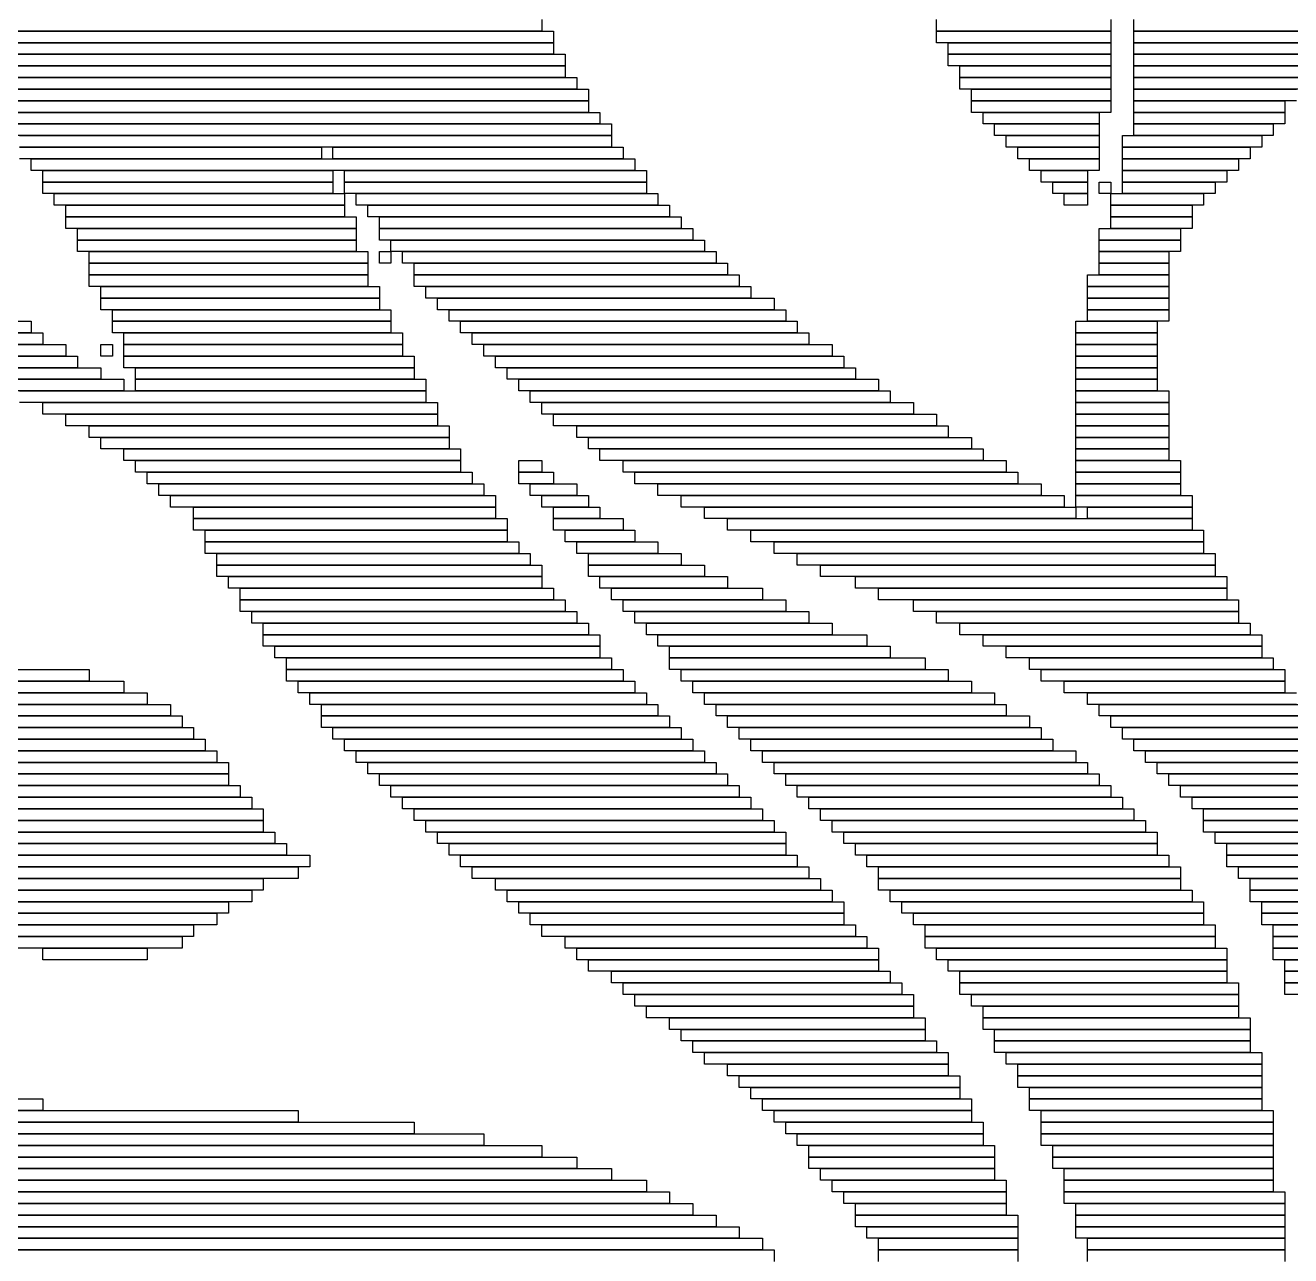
# Model space of a CAD drawing. Extents: x 48 to 975, y 50 to 982.
# Drawn here: x 382.5 to 491.5, y 518.5 to 624.5 of the extents above; entities that cross this region are included whole.
import ezdxf

# ---------------------------------------------------------------- set-up
doc = ezdxf.new("R2010")
doc.units = 0

msp = doc.modelspace()

# ---------------------------------------------------------------- linework, layer by layer
for p, q in [((427, 625), (427, 624)), ((461, 624), (461, 625)), ((476, 625), (476, 624)), ((478, 624), (478, 625)), ((427, 624), (374, 624)), ((375, 624), (428, 624)), ((428, 624), (428, 623)), ((476, 624), (461, 624)), ((461, 624), (476, 624)), ((461, 623), (461, 624)), ((476, 624), (476, 623)), ((496, 624), (478, 624)), ((478, 624), (495, 624)), ((478, 623), (478, 624)), ((428, 623), (375, 623)), ((376, 623), (428, 623)), ((428, 623), (428, 622)), ((476, 623), (461, 623)), ((462, 623), (476, 623)), ((462, 622), (462, 623)), ((476, 623), (476, 622)), ((495, 623), (478, 623)), ((478, 623), (495, 623)), ((478, 622), (478, 623)), ((428, 622), (376, 622)), ((376, 622), (429, 622)), ((429, 622), (429, 621)), ((476, 622), (462, 622)), ((462, 622), (476, 622)), ((462, 621), (462, 622)), ((476, 622), (476, 621)), ((495, 622), (478, 622)), ((478, 622), (494, 622)), ((478, 621), (478, 622)), ((429, 621), (376, 621)), ((377, 621), (429, 621)), ((429, 621), (429, 620)), ((476, 621), (462, 621)), ((463, 621), (476, 621)), ((463, 620), (463, 621)), ((476, 621), (476, 620)), ((494, 621), (478, 621)), ((478, 621), (494, 621)), ((478, 620), (478, 621)), ((429, 620), (377, 620)), ((378, 620), (430, 620)), ((430, 620), (430, 619)), ((476, 620), (463, 620)), ((463, 620), (476, 620)), ((463, 619), (463, 620)), ((476, 620), (476, 619)), ((494, 620), (478, 620)), ((478, 620), (493, 620)), ((478, 619), (478, 620)), ((430, 619), (378, 619)), ((379, 619), (431, 619)), ((431, 619), (431, 618)), ((476, 619), (463, 619)), ((464, 619), (476, 619)), ((464, 618), (464, 619)), ((476, 619), (476, 618)), ((493, 619), (478, 619)), ((478, 619), (492, 619)), ((478, 618), (478, 619)), ((431, 618), (379, 618)), ((380, 618), (431, 618)), ((431, 617), (380, 617)), ((380, 617), (432, 617)), ((431, 618), (431, 617)), ((432, 617), (432, 616)), ((476, 618), (464, 618)), ((464, 618), (476, 618)), ((464, 617), (464, 618)), ((476, 617), (464, 617)), ((465, 617), (475, 617)), ((465, 616), (465, 617)), ((475, 617), (475, 616)), ((476, 618), (476, 617)), ((492, 618), (478, 618)), ((478, 618), (491, 618)), ((478, 617), (478, 618)), ((491, 617), (478, 617)), ((478, 617), (491, 617)), ((478, 616), (478, 617)), ((491, 618), (491, 617)), ((491, 617), (491, 616)), ((432, 616), (380, 616)), ((381, 616), (433, 616)), ((433, 616), (433, 615)), ((475, 616), (465, 616)), ((466, 616), (475, 616)), ((466, 615), (466, 616)), ((475, 616), (475, 615)), ((491, 616), (478, 616)), ((478, 616), (490, 616)), ((478, 615), (478, 616)), ((490, 616), (490, 615)), ((433, 615), (381, 615)), ((382, 615), (433, 615)), ((433, 615), (433, 614)), ((475, 615), (466, 615)), ((467, 615), (475, 615)), ((467, 614), (467, 615)), ((475, 615), (475, 614)), ((477, 615), (489, 615)), ((477, 614), (477, 615)), ((490, 615), (478, 615)), ((489, 615), (489, 614)), ((433, 614), (382, 614)), ((382, 614), (408, 614)), ((408, 614), (408, 613)), ((409, 614), (434, 614)), ((409, 613), (409, 614)), ((434, 614), (434, 613)), ((475, 614), (467, 614)), ((468, 614), (475, 614)), ((468, 613), (468, 614)), ((475, 614), (475, 613)), ((489, 614), (477, 614)), ((477, 614), (488, 614)), ((477, 613), (477, 614)), ((488, 614), (488, 613)), ((408, 613), (382, 613)), ((383, 613), (435, 613)), ((383, 612), (383, 613)), ((434, 613), (409, 613)), ((435, 613), (435, 612)), ((475, 613), (468, 613)), ((469, 613), (475, 613)), ((469, 612), (469, 613)), ((475, 613), (475, 612)), ((488, 613), (477, 613)), ((477, 613), (487, 613)), ((477, 612), (477, 613)), ((487, 613), (487, 612)), ((435, 612), (383, 612)), ((384, 612), (409, 612)), ((384, 611), (384, 612)), ((409, 612), (409, 611)), ((410, 612), (436, 612)), ((410, 611), (410, 612)), ((436, 612), (436, 611)), ((475, 612), (469, 612)), ((470, 612), (474, 612)), ((470, 611), (470, 612)), ((474, 612), (474, 611)), ((487, 612), (477, 612)), ((477, 612), (486, 612)), ((477, 611), (477, 612)), ((486, 612), (486, 611)), ((409, 611), (384, 611)), ((384, 611), (409, 611)), ((384, 610), (384, 611)), ((409, 611), (409, 610)), ((436, 611), (410, 611)), ((410, 611), (436, 611)), ((410, 610), (410, 611)), ((436, 611), (436, 610)), ((474, 611), (470, 611)), ((471, 611), (474, 611)), ((471, 610), (471, 611)), ((474, 611), (474, 610)), ((475, 611), (476, 611)), ((475, 610), (475, 611)), ((476, 611), (476, 610)), ((486, 611), (477, 611)), ((477, 611), (485, 611)), ((477, 610), (477, 611)), ((485, 611), (485, 610)), ((409, 610), (384, 610)), ((385, 610), (410, 610)), ((385, 609), (385, 610)), ((436, 610), (410, 610)), ((410, 610), (410, 609)), ((411, 610), (437, 610)), ((411, 609), (411, 610)), ((437, 610), (437, 609)), ((474, 610), (471, 610)), ((472, 610), (474, 610)), ((472, 609), (472, 610)), ((474, 610), (474, 609)), ((476, 610), (475, 610)), ((476, 610), (484, 610)), ((476, 609), (476, 610)), ((485, 610), (477, 610)), ((484, 610), (484, 609)), ((410, 609), (385, 609)), ((386, 609), (410, 609)), ((386, 608), (386, 609)), ((410, 609), (410, 608)), ((437, 609), (411, 609)), ((412, 609), (438, 609)), ((412, 608), (412, 609)), ((438, 609), (438, 608)), ((474, 609), (472, 609)), ((484, 609), (476, 609)), ((476, 609), (483, 609)), ((476, 608), (476, 609)), ((483, 609), (483, 608)), ((410, 608), (386, 608)), ((386, 608), (411, 608)), ((386, 607), (386, 608)), ((411, 608), (411, 607)), ((438, 608), (412, 608)), ((413, 608), (439, 608)), ((413, 607), (413, 608)), ((439, 608), (439, 607)), ((483, 608), (476, 608)), ((476, 608), (483, 608)), ((476, 607), (476, 608)), ((483, 608), (483, 607)), ((411, 607), (386, 607)), ((387, 607), (411, 607)), ((387, 606), (387, 607)), ((411, 607), (411, 606)), ((439, 607), (413, 607)), ((413, 607), (440, 607)), ((413, 606), (413, 607)), ((440, 607), (440, 606)), ((475, 607), (482, 607)), ((475, 606), (475, 607)), ((483, 607), (476, 607)), ((482, 607), (482, 606)), ((411, 606), (387, 606)), ((387, 606), (411, 606)), ((387, 605), (387, 606)), ((411, 605), (387, 605)), ((388, 605), (412, 605)), ((388, 604), (388, 605)), ((411, 606), (411, 605)), ((412, 605), (412, 604)), ((440, 606), (413, 606)), ((413, 605), (414, 605)), ((413, 604), (413, 605)), ((414, 606), (441, 606)), ((414, 605), (414, 606)), ((441, 605), (414, 605)), ((414, 605), (414, 604)), ((415, 605), (442, 605)), ((415, 604), (415, 605)), ((441, 606), (441, 605)), ((442, 605), (442, 604)), ((482, 606), (475, 606)), ((475, 606), (482, 606)), ((475, 605), (475, 606)), ((482, 605), (475, 605)), ((475, 605), (481, 605)), ((475, 604), (475, 605)), ((481, 605), (481, 604)), ((482, 606), (482, 605)), ((412, 604), (388, 604)), ((388, 604), (412, 604)), ((388, 603), (388, 604)), ((412, 604), (412, 603)), ((414, 604), (413, 604)), ((442, 604), (415, 604)), ((416, 604), (443, 604)), ((416, 603), (416, 604)), ((443, 604), (443, 603)), ((481, 604), (475, 604)), ((475, 604), (481, 604)), ((475, 603), (475, 604)), ((481, 604), (481, 603)), ((412, 603), (388, 603)), ((388, 603), (412, 603)), ((388, 602), (388, 603)), ((412, 603), (412, 602)), ((443, 603), (416, 603)), ((416, 603), (444, 603)), ((416, 602), (416, 603)), ((444, 603), (444, 602)), ((474, 603), (481, 603)), ((474, 602), (474, 603)), ((481, 603), (475, 603)), ((481, 603), (481, 602)), ((412, 602), (388, 602)), ((389, 602), (413, 602)), ((389, 601), (389, 602)), ((413, 602), (413, 601)), ((444, 602), (416, 602)), ((417, 602), (445, 602)), ((417, 601), (417, 602)), ((445, 602), (445, 601)), ((481, 602), (474, 602)), ((474, 602), (481, 602)), ((474, 601), (474, 602)), ((481, 602), (481, 601)), ((413, 601), (389, 601)), ((389, 601), (413, 601)), ((389, 600), (389, 601)), ((413, 601), (413, 600)), ((445, 601), (417, 601)), ((418, 601), (447, 601)), ((418, 600), (418, 601)), ((447, 601), (447, 600)), ((481, 601), (474, 601)), ((474, 601), (481, 601)), ((474, 600), (474, 601)), ((481, 601), (481, 600)), ((413, 600), (389, 600)), ((390, 600), (414, 600)), ((390, 599), (390, 600)), ((414, 600), (414, 599)), ((447, 600), (418, 600)), ((419, 600), (448, 600)), ((419, 599), (419, 600)), ((448, 600), (448, 599)), ((481, 600), (474, 600)), ((474, 600), (481, 600)), ((474, 599), (474, 600)), ((481, 600), (481, 599)), ((352, 599), (383, 599)), ((383, 599), (383, 598)), ((414, 599), (390, 599)), ((390, 599), (414, 599)), ((390, 598), (390, 599)), ((414, 599), (414, 598)), ((448, 599), (419, 599)), ((420, 599), (449, 599)), ((420, 598), (420, 599)), ((449, 599), (449, 598)), ((473, 599), (480, 599)), ((473, 598), (473, 599)), ((481, 599), (474, 599)), ((480, 599), (480, 598)), ((383, 598), (352, 598)), ((353, 598), (384, 598)), ((384, 598), (384, 597)), ((414, 598), (390, 598)), ((391, 598), (415, 598)), ((391, 597), (391, 598)), ((415, 598), (415, 597)), ((449, 598), (420, 598)), ((421, 598), (450, 598)), ((421, 597), (421, 598)), ((450, 598), (450, 597)), ((480, 598), (473, 598)), ((473, 598), (480, 598)), ((473, 597), (473, 598)), ((480, 598), (480, 597)), ((384, 597), (353, 597)), ((355, 597), (386, 597)), ((386, 597), (386, 596)), ((389, 597), (390, 597)), ((389, 596), (389, 597)), ((390, 597), (390, 596)), ((415, 597), (391, 597)), ((391, 597), (415, 597)), ((391, 596), (391, 597)), ((415, 597), (415, 596)), ((450, 597), (421, 597)), ((422, 597), (452, 597)), ((422, 596), (422, 597)), ((452, 597), (452, 596)), ((480, 597), (473, 597)), ((473, 597), (480, 597)), ((473, 596), (473, 597)), ((480, 597), (480, 596)), ((386, 596), (355, 596)), ((356, 596), (387, 596)), ((387, 596), (387, 595)), ((390, 596), (389, 596)), ((415, 596), (391, 596)), ((391, 596), (416, 596)), ((391, 595), (391, 596)), ((416, 596), (416, 595)), ((452, 596), (422, 596)), ((423, 596), (453, 596)), ((423, 595), (423, 596)), ((453, 596), (453, 595)), ((480, 596), (473, 596)), ((473, 596), (480, 596)), ((473, 595), (473, 596)), ((480, 596), (480, 595)), ((387, 595), (356, 595)), ((358, 595), (389, 595)), ((389, 595), (389, 594)), ((416, 595), (391, 595)), ((392, 595), (416, 595)), ((392, 594), (392, 595)), ((416, 595), (416, 594)), ((453, 595), (423, 595)), ((424, 595), (454, 595)), ((424, 594), (424, 595)), ((454, 595), (454, 594)), ((480, 595), (473, 595)), ((473, 595), (480, 595)), ((473, 594), (473, 595)), ((480, 595), (480, 594)), ((389, 594), (358, 594)), ((359, 594), (391, 594)), ((391, 593), (359, 593)), ((382, 593), (417, 593)), ((391, 594), (391, 593)), ((416, 594), (392, 594)), ((392, 594), (417, 594)), ((392, 593), (392, 594)), ((417, 593), (392, 593)), ((417, 594), (417, 593)), ((417, 593), (417, 592)), ((454, 594), (424, 594)), ((425, 594), (456, 594)), ((425, 593), (425, 594)), ((456, 593), (425, 593)), ((426, 593), (457, 593)), ((426, 592), (426, 593)), ((456, 594), (456, 593)), ((457, 593), (457, 592)), ((480, 594), (473, 594)), ((473, 594), (480, 594)), ((473, 593), (473, 594)), ((480, 593), (473, 593)), ((473, 593), (481, 593)), ((473, 592), (473, 593)), ((480, 594), (480, 593)), ((481, 593), (481, 592)), ((417, 592), (382, 592)), ((384, 592), (418, 592)), ((384, 591), (384, 592)), ((418, 592), (418, 591)), ((457, 592), (426, 592)), ((427, 592), (459, 592)), ((427, 591), (427, 592)), ((459, 592), (459, 591)), ((481, 592), (473, 592)), ((473, 592), (481, 592)), ((473, 591), (473, 592)), ((481, 592), (481, 591)), ((418, 591), (384, 591)), ((386, 591), (418, 591)), ((386, 590), (386, 591)), ((418, 591), (418, 590)), ((459, 591), (427, 591)), ((428, 591), (461, 591)), ((428, 590), (428, 591)), ((461, 591), (461, 590)), ((481, 591), (473, 591)), ((473, 591), (481, 591)), ((473, 590), (473, 591)), ((481, 591), (481, 590)), ((418, 590), (386, 590)), ((388, 590), (419, 590)), ((388, 589), (388, 590)), ((419, 590), (419, 589)), ((461, 590), (428, 590)), ((430, 590), (462, 590)), ((430, 589), (430, 590)), ((462, 590), (462, 589)), ((481, 590), (473, 590)), ((473, 590), (481, 590)), ((473, 589), (473, 590)), ((481, 590), (481, 589)), ((419, 589), (388, 589)), ((389, 589), (419, 589)), ((389, 588), (389, 589)), ((419, 589), (419, 588)), ((462, 589), (430, 589)), ((431, 589), (464, 589)), ((431, 588), (431, 589)), ((464, 589), (464, 588)), ((481, 589), (473, 589)), ((473, 589), (481, 589)), ((473, 588), (473, 589)), ((481, 589), (481, 588)), ((419, 588), (389, 588)), ((391, 588), (420, 588)), ((391, 587), (391, 588)), ((420, 588), (420, 587)), ((464, 588), (431, 588)), ((432, 588), (465, 588)), ((432, 587), (432, 588)), ((465, 588), (465, 587)), ((481, 588), (473, 588)), ((473, 588), (481, 588)), ((473, 587), (473, 588)), ((481, 588), (481, 587)), ((420, 587), (391, 587)), ((392, 587), (420, 587)), ((392, 586), (392, 587)), ((420, 587), (420, 586)), ((425, 587), (427, 587)), ((425, 586), (425, 587)), ((427, 587), (427, 586)), ((465, 587), (432, 587)), ((434, 587), (467, 587)), ((434, 586), (434, 587)), ((467, 587), (467, 586)), ((481, 587), (473, 587)), ((473, 587), (482, 587)), ((473, 586), (473, 587)), ((482, 587), (482, 586)), ((420, 586), (392, 586)), ((393, 586), (421, 586)), ((393, 585), (393, 586)), ((421, 586), (421, 585)), ((427, 586), (425, 586)), ((425, 586), (428, 586)), ((425, 585), (425, 586)), ((428, 586), (428, 585)), ((467, 586), (434, 586)), ((435, 586), (468, 586)), ((435, 585), (435, 586)), ((468, 586), (468, 585)), ((482, 586), (473, 586)), ((473, 586), (482, 586)), ((473, 585), (473, 586)), ((482, 586), (482, 585)), ((421, 585), (393, 585)), ((394, 585), (422, 585)), ((394, 584), (394, 585)), ((422, 585), (422, 584)), ((428, 585), (425, 585)), ((426, 585), (430, 585)), ((426, 584), (426, 585)), ((430, 585), (430, 584)), ((468, 585), (435, 585)), ((437, 585), (470, 585)), ((437, 584), (437, 585)), ((470, 585), (470, 584)), ((482, 585), (473, 585)), ((473, 585), (482, 585)), ((473, 584), (473, 585)), ((482, 585), (482, 584)), ((422, 584), (394, 584)), ((395, 584), (423, 584)), ((395, 583), (395, 584)), ((423, 584), (423, 583)), ((430, 584), (426, 584)), ((427, 584), (431, 584)), ((427, 583), (427, 584)), ((431, 584), (431, 583)), ((470, 584), (437, 584)), ((439, 584), (472, 584)), ((439, 583), (439, 584)), ((472, 584), (472, 583)), ((482, 584), (473, 584)), ((473, 584), (483, 584)), ((473, 583), (473, 584)), ((483, 584), (483, 583)), ((423, 583), (395, 583)), ((397, 583), (423, 583)), ((397, 582), (397, 583)), ((423, 583), (423, 582)), ((431, 583), (427, 583)), ((428, 583), (432, 583)), ((428, 582), (428, 583)), ((432, 583), (432, 582)), ((472, 583), (439, 583)), ((441, 583), (473, 583)), ((441, 582), (441, 583)), ((483, 583), (473, 583)), ((473, 583), (473, 582)), ((474, 583), (483, 583)), ((474, 582), (474, 583)), ((483, 583), (483, 582)), ((423, 582), (397, 582)), ((397, 582), (424, 582)), ((397, 581), (397, 582)), ((424, 581), (397, 581)), ((398, 581), (424, 581)), ((398, 580), (398, 581)), ((424, 582), (424, 581)), ((424, 581), (424, 580)), ((432, 582), (428, 582)), ((428, 582), (434, 582)), ((428, 581), (428, 582)), ((434, 581), (428, 581)), ((429, 581), (435, 581)), ((429, 580), (429, 581)), ((434, 582), (434, 581)), ((435, 581), (435, 580)), ((473, 582), (441, 582)), ((443, 582), (483, 582)), ((443, 581), (443, 582)), ((483, 581), (443, 581)), ((445, 581), (484, 581)), ((445, 580), (445, 581)), ((483, 582), (474, 582)), ((483, 582), (483, 581)), ((484, 581), (484, 580)), ((424, 580), (398, 580)), ((398, 580), (425, 580)), ((398, 579), (398, 580)), ((425, 580), (425, 579)), ((435, 580), (429, 580)), ((430, 580), (437, 580)), ((430, 579), (430, 580)), ((437, 580), (437, 579)), ((484, 580), (445, 580)), ((447, 580), (484, 580)), ((447, 579), (447, 580)), ((484, 580), (484, 579)), ((425, 579), (398, 579)), ((399, 579), (426, 579)), ((399, 578), (399, 579)), ((426, 579), (426, 578)), ((437, 579), (430, 579)), ((431, 579), (439, 579)), ((431, 578), (431, 579)), ((439, 579), (439, 578)), ((484, 579), (447, 579)), ((449, 579), (485, 579)), ((449, 578), (449, 579)), ((485, 579), (485, 578)), ((426, 578), (399, 578)), ((399, 578), (427, 578)), ((399, 577), (399, 578)), ((427, 578), (427, 577)), ((439, 578), (431, 578)), ((431, 578), (441, 578)), ((431, 577), (431, 578)), ((441, 578), (441, 577)), ((485, 578), (449, 578)), ((451, 578), (485, 578)), ((451, 577), (451, 578)), ((485, 578), (485, 577)), ((427, 577), (399, 577)), ((400, 577), (427, 577)), ((400, 576), (400, 577)), ((427, 577), (427, 576)), ((441, 577), (431, 577)), ((432, 577), (443, 577)), ((432, 576), (432, 577)), ((443, 577), (443, 576)), ((485, 577), (451, 577)), ((454, 577), (486, 577)), ((454, 576), (454, 577)), ((486, 577), (486, 576)), ((427, 576), (400, 576)), ((401, 576), (428, 576)), ((401, 575), (401, 576)), ((428, 576), (428, 575)), ((443, 576), (432, 576)), ((433, 576), (446, 576)), ((433, 575), (433, 576)), ((446, 576), (446, 575)), ((486, 576), (454, 576)), ((456, 576), (486, 576)), ((456, 575), (456, 576)), ((486, 576), (486, 575)), ((428, 575), (401, 575)), ((401, 575), (429, 575)), ((401, 574), (401, 575)), ((429, 575), (429, 574)), ((446, 575), (433, 575)), ((434, 575), (448, 575)), ((434, 574), (434, 575)), ((448, 575), (448, 574)), ((486, 575), (456, 575)), ((459, 575), (487, 575)), ((459, 574), (459, 575)), ((487, 575), (487, 574)), ((429, 574), (401, 574)), ((402, 574), (430, 574)), ((402, 573), (402, 574)), ((430, 574), (430, 573)), ((448, 574), (434, 574)), ((435, 574), (450, 574)), ((435, 573), (435, 574)), ((450, 574), (450, 573)), ((487, 574), (459, 574)), ((461, 574), (487, 574)), ((461, 573), (461, 574)), ((487, 574), (487, 573)), ((430, 573), (402, 573)), ((403, 573), (431, 573)), ((403, 572), (403, 573)), ((431, 573), (431, 572)), ((450, 573), (435, 573)), ((436, 573), (452, 573)), ((436, 572), (436, 573)), ((452, 573), (452, 572)), ((487, 573), (461, 573)), ((463, 573), (488, 573)), ((463, 572), (463, 573)), ((488, 573), (488, 572)), ((431, 572), (403, 572)), ((403, 572), (432, 572)), ((403, 571), (403, 572)), ((432, 572), (432, 571)), ((452, 572), (436, 572)), ((437, 572), (455, 572)), ((437, 571), (437, 572)), ((455, 572), (455, 571)), ((488, 572), (463, 572)), ((465, 572), (489, 572)), ((465, 571), (465, 572)), ((489, 572), (489, 571)), ((432, 571), (403, 571)), ((404, 571), (432, 571)), ((404, 570), (404, 571)), ((432, 571), (432, 570)), ((455, 571), (437, 571)), ((438, 571), (457, 571)), ((438, 570), (438, 571)), ((457, 571), (457, 570)), ((489, 571), (465, 571)), ((467, 571), (489, 571)), ((467, 570), (467, 571)), ((489, 571), (489, 570)), ((379, 569), (388, 569)), ((388, 569), (388, 568)), ((432, 570), (404, 570)), ((405, 570), (433, 570)), ((405, 569), (405, 570)), ((433, 569), (405, 569)), ((405, 569), (434, 569)), ((405, 568), (405, 569)), ((433, 570), (433, 569)), ((434, 569), (434, 568)), ((457, 570), (438, 570)), ((438, 570), (460, 570)), ((438, 569), (438, 570)), ((460, 569), (438, 569)), ((439, 569), (462, 569)), ((439, 568), (439, 569)), ((460, 570), (460, 569)), ((462, 569), (462, 568)), ((489, 570), (467, 570)), ((469, 570), (490, 570)), ((469, 569), (469, 570)), ((490, 569), (469, 569)), ((470, 569), (491, 569)), ((470, 568), (470, 569)), ((490, 570), (490, 569)), ((491, 569), (491, 568)), ((375, 568), (391, 568)), ((388, 568), (379, 568)), ((391, 568), (391, 567)), ((434, 568), (405, 568)), ((406, 568), (435, 568)), ((406, 567), (406, 568)), ((435, 568), (435, 567)), ((462, 568), (439, 568)), ((440, 568), (464, 568)), ((440, 567), (440, 568)), ((464, 568), (464, 567)), ((491, 568), (470, 568)), ((472, 568), (491, 568)), ((472, 567), (472, 568)), ((491, 568), (491, 567)), ((371, 567), (393, 567)), ((391, 567), (375, 567)), ((393, 567), (393, 566)), ((435, 567), (406, 567)), ((407, 567), (436, 567)), ((407, 566), (407, 567)), ((436, 567), (436, 566)), ((464, 567), (440, 567)), ((441, 567), (466, 567)), ((441, 566), (441, 567)), ((466, 567), (466, 566)), ((491, 567), (472, 567)), ((474, 567), (492, 567)), ((474, 566), (474, 567)), ((368, 566), (395, 566)), ((393, 566), (371, 566)), ((395, 566), (395, 565)), ((436, 566), (407, 566)), ((408, 566), (437, 566)), ((408, 565), (408, 566)), ((437, 566), (437, 565)), ((466, 566), (441, 566)), ((442, 566), (467, 566)), ((442, 565), (442, 566)), ((467, 566), (467, 565)), ((492, 566), (474, 566)), ((475, 566), (493, 566)), ((475, 565), (475, 566)), ((366, 565), (396, 565)), ((395, 565), (368, 565)), ((396, 565), (396, 564)), ((437, 565), (408, 565)), ((408, 565), (438, 565)), ((408, 564), (408, 565)), ((438, 565), (438, 564)), ((467, 565), (442, 565)), ((443, 565), (469, 565)), ((443, 564), (443, 565)), ((469, 565), (469, 564)), ((493, 565), (475, 565)), ((476, 565), (493, 565)), ((476, 564), (476, 565)), ((396, 564), (366, 564)), ((366, 564), (397, 564)), ((397, 564), (397, 563)), ((438, 564), (408, 564)), ((409, 564), (439, 564)), ((409, 563), (409, 564)), ((439, 564), (439, 563)), ((469, 564), (443, 564)), ((444, 564), (470, 564)), ((444, 563), (444, 564)), ((470, 564), (470, 563)), ((493, 564), (476, 564)), ((477, 564), (494, 564)), ((477, 563), (477, 564)), ((397, 563), (366, 563)), ((367, 563), (398, 563)), ((398, 563), (398, 562)), ((439, 563), (409, 563)), ((410, 563), (440, 563)), ((410, 562), (410, 563)), ((440, 563), (440, 562)), ((470, 563), (444, 563)), ((445, 563), (471, 563)), ((445, 562), (445, 563)), ((471, 563), (471, 562)), ((494, 563), (477, 563)), ((478, 563), (495, 563)), ((478, 562), (478, 563)), ((398, 562), (367, 562)), ((368, 562), (399, 562)), ((399, 562), (399, 561)), ((440, 562), (410, 562)), ((411, 562), (441, 562)), ((411, 561), (411, 562)), ((441, 562), (441, 561)), ((471, 562), (445, 562)), ((446, 562), (473, 562)), ((446, 561), (446, 562)), ((473, 562), (473, 561)), ((495, 562), (478, 562)), ((479, 562), (507, 562)), ((479, 561), (479, 562)), ((399, 561), (368, 561)), ((368, 561), (400, 561)), ((400, 561), (400, 560)), ((441, 561), (411, 561)), ((412, 561), (442, 561)), ((412, 560), (412, 561)), ((442, 561), (442, 560)), ((473, 561), (446, 561)), ((447, 561), (474, 561)), ((447, 560), (447, 561)), ((474, 561), (474, 560)), ((507, 561), (479, 561)), ((480, 561), (507, 561)), ((480, 560), (480, 561)), ((400, 560), (368, 560)), ((368, 560), (400, 560)), ((400, 560), (400, 559)), ((442, 560), (412, 560)), ((413, 560), (443, 560)), ((413, 559), (413, 560)), ((443, 560), (443, 559)), ((474, 560), (447, 560)), ((448, 560), (475, 560)), ((448, 559), (448, 560)), ((475, 560), (475, 559)), ((507, 560), (480, 560)), ((481, 560), (506, 560)), ((481, 559), (481, 560)), ((400, 559), (368, 559)), ((369, 559), (401, 559)), ((401, 559), (401, 558)), ((443, 559), (413, 559)), ((414, 559), (444, 559)), ((414, 558), (414, 559)), ((444, 559), (444, 558)), ((475, 559), (448, 559)), ((449, 559), (476, 559)), ((449, 558), (449, 559)), ((476, 559), (476, 558)), ((506, 559), (481, 559)), ((482, 559), (506, 559)), ((482, 558), (482, 559)), ((401, 558), (369, 558)), ((369, 558), (402, 558)), ((402, 557), (369, 557)), ((370, 557), (403, 557)), ((402, 558), (402, 557)), ((403, 557), (403, 556)), ((444, 558), (414, 558)), ((415, 558), (445, 558)), ((415, 557), (415, 558)), ((445, 557), (415, 557)), ((416, 557), (446, 557)), ((416, 556), (416, 557)), ((445, 558), (445, 557)), ((446, 557), (446, 556)), ((476, 558), (449, 558)), ((450, 558), (477, 558)), ((450, 557), (450, 558)), ((477, 557), (450, 557)), ((451, 557), (478, 557)), ((451, 556), (451, 557)), ((477, 558), (477, 557)), ((478, 557), (478, 556)), ((506, 558), (482, 558)), ((483, 558), (506, 558)), ((483, 557), (483, 558)), ((506, 557), (483, 557)), ((484, 557), (506, 557)), ((484, 556), (484, 557)), ((403, 556), (370, 556)), ((371, 556), (403, 556)), ((403, 556), (403, 555)), ((446, 556), (416, 556)), ((417, 556), (447, 556)), ((417, 555), (417, 556)), ((447, 556), (447, 555)), ((478, 556), (451, 556)), ((452, 556), (479, 556)), ((452, 555), (452, 556)), ((479, 556), (479, 555)), ((506, 556), (484, 556)), ((484, 556), (505, 556)), ((484, 555), (484, 556)), ((403, 555), (371, 555)), ((371, 555), (404, 555)), ((404, 555), (404, 554)), ((447, 555), (417, 555)), ((418, 555), (448, 555)), ((418, 554), (418, 555)), ((448, 555), (448, 554)), ((479, 555), (452, 555)), ((453, 555), (480, 555)), ((453, 554), (453, 555)), ((480, 555), (480, 554)), ((505, 555), (484, 555)), ((485, 555), (505, 555)), ((485, 554), (485, 555)), ((404, 554), (371, 554)), ((372, 554), (405, 554)), ((405, 554), (405, 553)), ((448, 554), (418, 554)), ((419, 554), (448, 554)), ((419, 553), (419, 554)), ((448, 554), (448, 553)), ((480, 554), (453, 554)), ((454, 554), (480, 554)), ((454, 553), (454, 554)), ((480, 554), (480, 553)), ((505, 554), (485, 554)), ((486, 554), (505, 554)), ((486, 553), (486, 554)), ((405, 553), (372, 553)), ((373, 553), (407, 553)), ((407, 553), (407, 552)), ((448, 553), (419, 553)), ((420, 553), (449, 553)), ((420, 552), (420, 553)), ((449, 553), (449, 552)), ((480, 553), (454, 553)), ((455, 553), (481, 553)), ((455, 552), (455, 553)), ((481, 553), (481, 552)), ((505, 553), (486, 553)), ((486, 553), (505, 553)), ((486, 552), (486, 553)), ((407, 552), (373, 552)), ((373, 552), (406, 552)), ((406, 552), (406, 551)), ((449, 552), (420, 552)), ((421, 552), (450, 552)), ((421, 551), (421, 552)), ((450, 552), (450, 551)), ((481, 552), (455, 552)), ((456, 552), (482, 552)), ((456, 551), (456, 552)), ((482, 552), (482, 551)), ((505, 552), (486, 552)), ((487, 552), (505, 552)), ((487, 551), (487, 552)), ((406, 551), (373, 551)), ((374, 551), (403, 551)), ((403, 551), (403, 550)), ((450, 551), (421, 551)), ((423, 551), (451, 551)), ((423, 550), (423, 551)), ((451, 551), (451, 550)), ((482, 551), (456, 551)), ((456, 551), (482, 551)), ((456, 550), (456, 551)), ((482, 551), (482, 550)), ((505, 551), (487, 551)), ((488, 551), (505, 551)), ((488, 550), (488, 551)), ((403, 550), (374, 550)), ((375, 550), (402, 550)), ((402, 550), (402, 549)), ((451, 550), (423, 550)), ((424, 550), (452, 550)), ((424, 549), (424, 550)), ((452, 550), (452, 549)), ((482, 550), (456, 550)), ((457, 550), (483, 550)), ((457, 549), (457, 550)), ((483, 550), (483, 549)), ((505, 550), (488, 550)), ((488, 550), (505, 550)), ((488, 549), (488, 550)), ((402, 549), (375, 549)), ((376, 549), (400, 549)), ((400, 549), (400, 548)), ((452, 549), (424, 549)), ((425, 549), (453, 549)), ((425, 548), (425, 549)), ((453, 549), (453, 548)), ((483, 549), (457, 549)), ((458, 549), (484, 549)), ((458, 548), (458, 549)), ((484, 549), (484, 548)), ((505, 549), (488, 549)), ((489, 549), (504, 549)), ((489, 548), (489, 549)), ((400, 548), (376, 548)), ((378, 548), (399, 548)), ((399, 548), (399, 547)), ((453, 548), (425, 548)), ((426, 548), (453, 548)), ((426, 547), (426, 548)), ((453, 548), (453, 547)), ((484, 548), (458, 548)), ((459, 548), (484, 548)), ((459, 547), (459, 548)), ((484, 548), (484, 547)), ((504, 548), (489, 548)), ((489, 548), (504, 548)), ((489, 547), (489, 548)), ((399, 547), (378, 547)), ((379, 547), (397, 547)), ((397, 547), (397, 546)), ((453, 547), (426, 547)), ((427, 547), (454, 547)), ((427, 546), (427, 547)), ((454, 547), (454, 546)), ((484, 547), (459, 547)), ((460, 547), (485, 547)), ((460, 546), (460, 547)), ((485, 547), (485, 546)), ((504, 547), (489, 547)), ((490, 547), (504, 547)), ((490, 546), (490, 547)), ((397, 546), (379, 546)), ((381, 546), (396, 546)), ((396, 546), (396, 545)), ((454, 546), (427, 546)), ((429, 546), (455, 546)), ((429, 545), (429, 546)), ((455, 546), (455, 545)), ((485, 546), (460, 546)), ((460, 546), (485, 546)), ((460, 545), (460, 546)), ((485, 546), (485, 545)), ((504, 546), (490, 546)), ((490, 546), (504, 546)), ((490, 545), (490, 546)), ((396, 545), (381, 545)), ((384, 545), (393, 545)), ((384, 544), (384, 545)), ((393, 544), (384, 544)), ((393, 545), (393, 544)), ((455, 545), (429, 545)), ((430, 545), (456, 545)), ((430, 544), (430, 545)), ((456, 544), (430, 544)), ((431, 544), (456, 544)), ((431, 543), (431, 544)), ((456, 545), (456, 544)), ((456, 544), (456, 543)), ((485, 545), (460, 545)), ((461, 545), (486, 545)), ((461, 544), (461, 545)), ((486, 544), (461, 544)), ((462, 544), (486, 544)), ((462, 543), (462, 544)), ((486, 545), (486, 544)), ((486, 544), (486, 543)), ((504, 545), (490, 545)), ((490, 545), (504, 545)), ((490, 544), (490, 545)), ((504, 544), (490, 544)), ((491, 544), (504, 544)), ((491, 543), (491, 544)), ((456, 543), (431, 543)), ((433, 543), (457, 543)), ((433, 542), (433, 543)), ((457, 543), (457, 542)), ((486, 543), (462, 543)), ((463, 543), (486, 543)), ((463, 542), (463, 543)), ((486, 543), (486, 542)), ((504, 543), (491, 543)), ((491, 543), (505, 543)), ((491, 542), (491, 543)), ((457, 542), (433, 542)), ((434, 542), (458, 542)), ((434, 541), (434, 542)), ((458, 542), (458, 541)), ((486, 542), (463, 542)), ((463, 542), (487, 542)), ((463, 541), (463, 542)), ((487, 542), (487, 541)), ((505, 542), (491, 542)), ((491, 542), (505, 542)), ((491, 541), (491, 542)), ((458, 541), (434, 541)), ((435, 541), (459, 541)), ((435, 540), (435, 541)), ((459, 541), (459, 540)), ((487, 541), (463, 541)), ((464, 541), (487, 541)), ((464, 540), (464, 541)), ((487, 541), (487, 540)), ((505, 541), (491, 541)), ((459, 540), (435, 540)), ((436, 540), (459, 540)), ((436, 539), (436, 540)), ((459, 540), (459, 539)), ((487, 540), (464, 540)), ((465, 540), (487, 540)), ((465, 539), (465, 540)), ((487, 540), (487, 539)), ((459, 539), (436, 539)), ((438, 539), (460, 539)), ((438, 538), (438, 539)), ((460, 539), (460, 538)), ((487, 539), (465, 539)), ((465, 539), (488, 539)), ((465, 538), (465, 539)), ((488, 539), (488, 538)), ((460, 538), (438, 538)), ((439, 538), (460, 538)), ((439, 537), (439, 538)), ((460, 538), (460, 537)), ((488, 538), (465, 538)), ((466, 538), (488, 538)), ((466, 537), (466, 538)), ((488, 538), (488, 537)), ((460, 537), (439, 537)), ((440, 537), (461, 537)), ((440, 536), (440, 537)), ((461, 537), (461, 536)), ((488, 537), (466, 537)), ((466, 537), (488, 537)), ((466, 536), (466, 537)), ((488, 537), (488, 536)), ((461, 536), (440, 536)), ((441, 536), (462, 536)), ((441, 535), (441, 536)), ((462, 536), (462, 535)), ((488, 536), (466, 536)), ((467, 536), (489, 536)), ((467, 535), (467, 536)), ((489, 536), (489, 535)), ((462, 535), (441, 535)), ((443, 535), (462, 535)), ((443, 534), (443, 535)), ((462, 535), (462, 534)), ((489, 535), (467, 535)), ((468, 535), (489, 535)), ((468, 534), (468, 535)), ((489, 535), (489, 534)), ((462, 534), (443, 534)), ((444, 534), (463, 534)), ((444, 533), (444, 534)), ((463, 534), (463, 533)), ((489, 534), (468, 534)), ((468, 534), (489, 534)), ((468, 533), (468, 534)), ((489, 534), (489, 533)), ((315, 532), (384, 532)), ((384, 532), (384, 531)), ((463, 533), (444, 533)), ((445, 533), (463, 533)), ((445, 532), (445, 533)), ((463, 532), (445, 532)), ((446, 532), (464, 532)), ((446, 531), (446, 532)), ((463, 533), (463, 532)), ((464, 532), (464, 531)), ((489, 533), (468, 533)), ((469, 533), (489, 533)), ((469, 532), (469, 533)), ((489, 532), (469, 532)), ((469, 532), (489, 532)), ((469, 531), (469, 532)), ((489, 533), (489, 532)), ((489, 532), (489, 531)), ((384, 531), (315, 531)), ((317, 531), (406, 531)), ((406, 531), (406, 530)), ((464, 531), (446, 531)), ((447, 531), (464, 531)), ((447, 530), (447, 531)), ((464, 531), (464, 530)), ((489, 531), (469, 531)), ((470, 531), (490, 531)), ((470, 530), (470, 531)), ((490, 531), (490, 530)), ((406, 530), (317, 530)), ((318, 530), (416, 530)), ((416, 530), (416, 529)), ((464, 530), (447, 530)), ((448, 530), (465, 530)), ((448, 529), (448, 530)), ((465, 530), (465, 529)), ((490, 530), (470, 530)), ((470, 530), (490, 530)), ((470, 529), (470, 530)), ((490, 530), (490, 529)), ((416, 529), (318, 529)), ((320, 529), (422, 529)), ((422, 529), (422, 528)), ((465, 529), (448, 529)), ((449, 529), (465, 529)), ((449, 528), (449, 529)), ((465, 529), (465, 528)), ((490, 529), (470, 529)), ((470, 529), (490, 529)), ((470, 528), (470, 529)), ((490, 529), (490, 528)), ((422, 528), (320, 528)), ((322, 528), (427, 528)), ((427, 528), (427, 527)), ((465, 528), (449, 528)), ((450, 528), (466, 528)), ((450, 527), (450, 528)), ((466, 528), (466, 527)), ((490, 528), (470, 528)), ((471, 528), (490, 528)), ((471, 527), (471, 528)), ((490, 528), (490, 527)), ((427, 527), (322, 527)), ((324, 527), (430, 527)), ((430, 527), (430, 526)), ((466, 527), (450, 527)), ((450, 527), (466, 527)), ((450, 526), (450, 527)), ((466, 527), (466, 526)), ((490, 527), (471, 527)), ((471, 527), (490, 527)), ((471, 526), (471, 527)), ((490, 527), (490, 526)), ((430, 526), (324, 526)), ((325, 526), (433, 526)), ((433, 526), (433, 525)), ((466, 526), (450, 526)), ((451, 526), (466, 526)), ((451, 525), (451, 526)), ((466, 526), (466, 525)), ((490, 526), (471, 526)), ((472, 526), (490, 526)), ((472, 525), (472, 526)), ((490, 526), (490, 525)), ((433, 525), (325, 525)), ((327, 525), (436, 525)), ((436, 525), (436, 524)), ((466, 525), (451, 525)), ((452, 525), (467, 525)), ((452, 524), (452, 525)), ((467, 525), (467, 524)), ((490, 525), (472, 525)), ((472, 525), (490, 525)), ((472, 524), (472, 525)), ((490, 525), (490, 524)), ((436, 524), (327, 524)), ((329, 524), (438, 524)), ((438, 524), (438, 523)), ((467, 524), (452, 524)), ((453, 524), (467, 524)), ((453, 523), (453, 524)), ((467, 524), (467, 523)), ((490, 524), (472, 524)), ((472, 524), (491, 524)), ((472, 523), (472, 524)), ((491, 524), (491, 523)), ((438, 523), (329, 523)), ((330, 523), (440, 523)), ((440, 523), (440, 522)), ((467, 523), (453, 523)), ((454, 523), (467, 523)), ((454, 522), (454, 523)), ((467, 523), (467, 522)), ((491, 523), (472, 523)), ((473, 523), (491, 523)), ((473, 522), (473, 523)), ((491, 523), (491, 522)), ((440, 522), (330, 522)), ((332, 522), (442, 522)), ((442, 522), (442, 521)), ((467, 522), (454, 522)), ((454, 522), (468, 522)), ((454, 521), (454, 522)), ((468, 522), (468, 521)), ((491, 522), (473, 522)), ((473, 522), (491, 522)), ((473, 521), (473, 522)), ((491, 522), (491, 521)), ((442, 521), (332, 521)), ((334, 521), (444, 521)), ((444, 520), (334, 520)), ((336, 520), (446, 520)), ((444, 521), (444, 520)), ((446, 520), (446, 519)), ((468, 521), (454, 521)), ((455, 521), (468, 521)), ((455, 520), (455, 521)), ((468, 520), (455, 520)), ((456, 520), (468, 520)), ((456, 519), (456, 520)), ((468, 521), (468, 520)), ((468, 520), (468, 519)), ((491, 521), (473, 521)), ((473, 521), (491, 521)), ((473, 520), (473, 521)), ((491, 520), (473, 520)), ((474, 520), (491, 520)), ((474, 519), (474, 520)), ((491, 521), (491, 520)), ((491, 520), (491, 519)), ((446, 519), (336, 519)), ((337, 519), (447, 519)), ((447, 519), (447, 518)), ((468, 519), (456, 519)), ((456, 519), (468, 519)), ((456, 518), (456, 519)), ((468, 519), (468, 518)), ((491, 519), (474, 519)), ((474, 519), (491, 519)), ((474, 518), (474, 519)), ((491, 519), (491, 518))]:
    msp.add_line(p, q)

doc.saveas('drawing.dxf')
